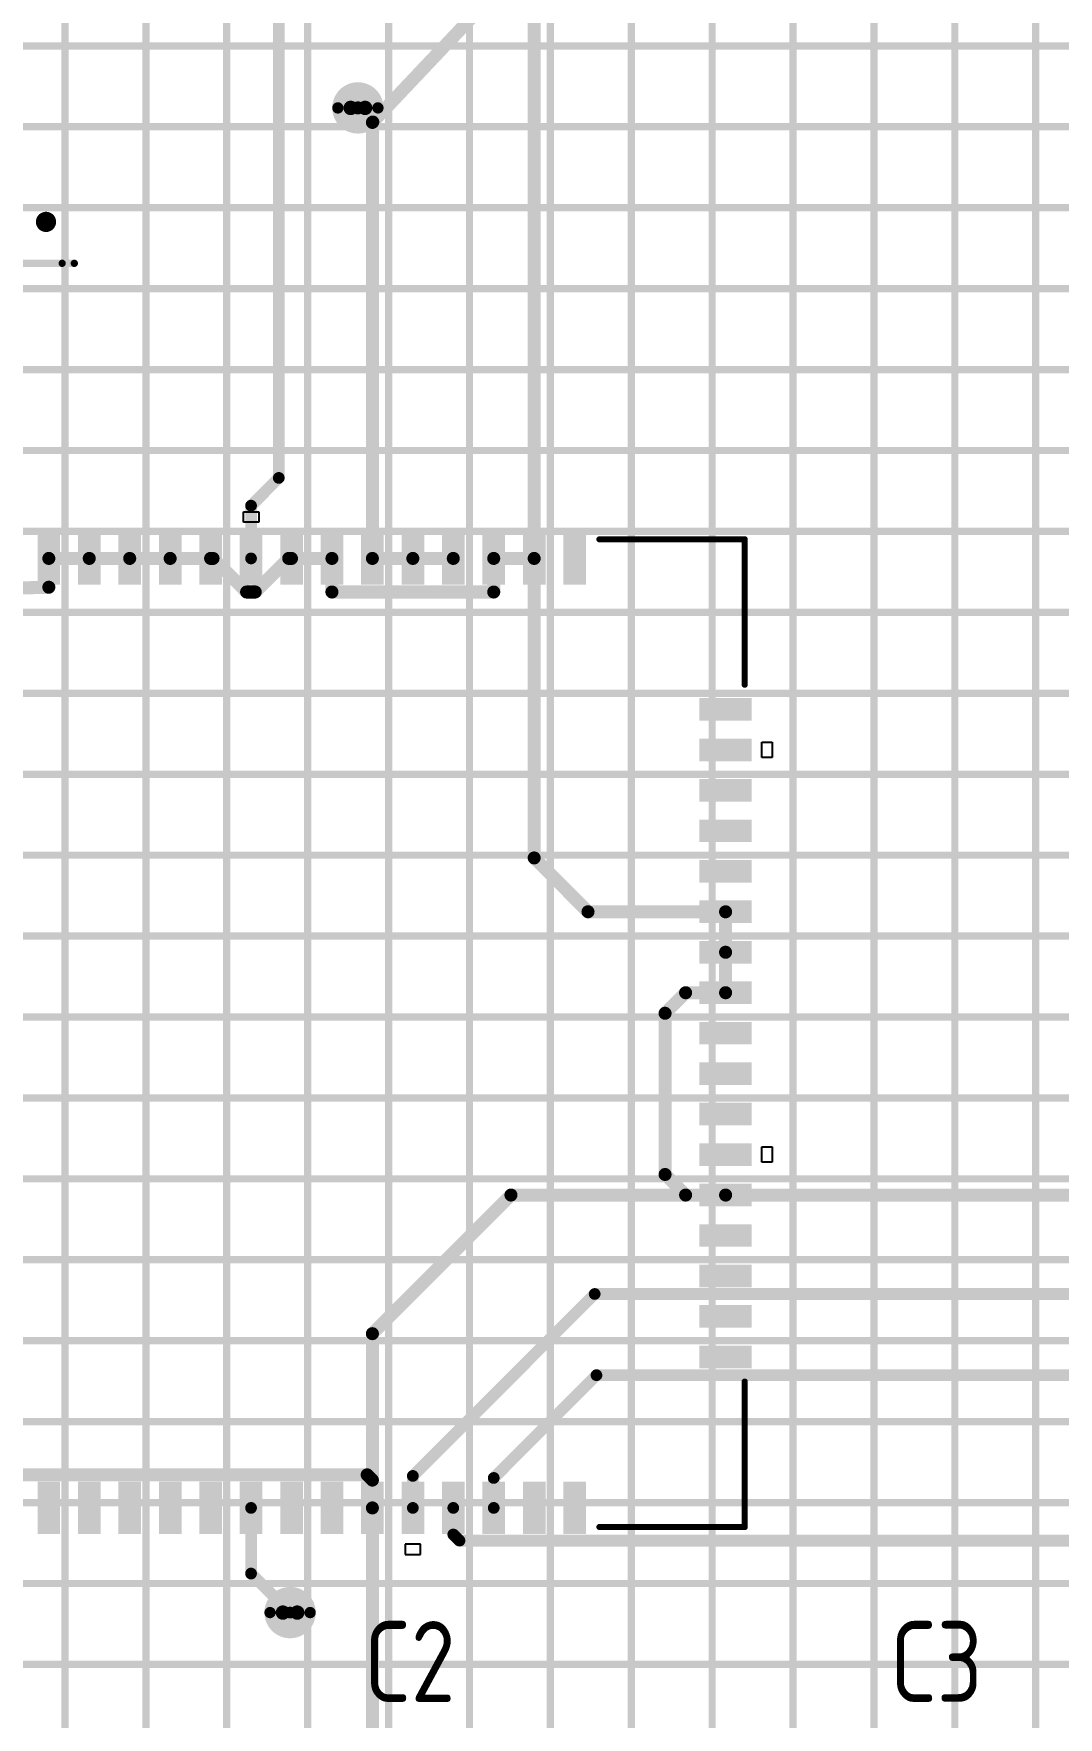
# Model space of a CAD drawing. Header units: millimetres. Extents: x 57 to 898, y 51 to 645.
# Drawn here: x 321.79 to 347.12, y 370.12 to 411.72 of the extents above; entities that cross this region are included whole.
import ezdxf

# ---------------------------------------------------------------- set-up
doc = ezdxf.new("R2010")
doc.units = ezdxf.units.MM
for name, color, linetype in [('Mechanical11', 56, 'Continuous'), ('Mechanical12', 56, 'Continuous'), ('Mechanical7', 56, 'Continuous'), ('Mechanical9', 56, 'Continuous')]:
    doc.layers.add(name, color=color, linetype=linetype)
doc.styles.add('GOST type A', font='gost.TTF', dxfattribs={"oblique": 15, "height": 0.2})

msp = doc.modelspace()

# ---------------------------------------------------------------- hatches: boundary and pattern name
at = {"layer": 'Mechanical12'}
for points in [[(322.445, 399.401), (321.885, 399.401), (321.885, 398.11), (322.445, 398.11)], [(322.445, 399.401), (321.885, 399.401), (321.885, 398.11), (322.445, 398.11)], [(323.445, 399.401), (322.885, 399.401), (322.885, 398.11), (323.445, 398.11)], [(323.445, 399.401), (322.885, 399.401), (322.885, 398.11), (323.445, 398.11)], [(324.445, 399.401), (323.885, 399.401), (323.885, 398.11), (324.445, 398.11)], [(324.445, 399.401), (323.885, 399.401), (323.885, 398.11), (324.445, 398.11)], [(325.445, 399.401), (324.885, 399.401), (324.885, 398.11), (325.445, 398.11)], [(325.445, 399.401), (324.885, 399.401), (324.885, 398.11), (325.445, 398.11)], [(326.445, 399.401), (325.885, 399.401), (325.885, 398.11), (326.445, 398.11)], [(326.445, 399.401), (325.885, 399.401), (325.885, 398.11), (326.445, 398.11)], [(327.445, 399.401), (326.885, 399.401), (326.885, 398.11), (327.445, 398.11)], [(327.445, 399.401), (326.885, 399.401), (326.885, 398.11), (327.445, 398.11)], [(328.445, 399.401), (327.885, 399.401), (327.885, 398.11), (328.445, 398.11)], [(328.445, 399.401), (327.885, 399.401), (327.885, 398.11), (328.445, 398.11)], [(329.445, 399.401), (328.885, 399.401), (328.885, 398.11), (329.445, 398.11)], [(329.445, 399.401), (328.885, 399.401), (328.885, 398.11), (329.445, 398.11)], [(330.445, 399.401), (329.885, 399.401), (329.885, 398.11), (330.445, 398.11)], [(330.445, 399.401), (329.885, 399.401), (329.885, 398.11), (330.445, 398.11)], [(331.445, 399.401), (330.885, 399.401), (330.885, 398.11), (331.445, 398.11)], [(331.445, 399.401), (330.885, 399.401), (330.885, 398.11), (331.445, 398.11)], [(332.445, 399.401), (331.885, 399.401), (331.885, 398.11), (332.445, 398.11)], [(332.445, 399.401), (331.885, 399.401), (331.885, 398.11), (332.445, 398.11)], [(333.445, 399.401), (332.885, 399.401), (332.885, 398.11), (333.445, 398.11)], [(333.445, 399.401), (332.885, 399.401), (332.885, 398.11), (333.445, 398.11)], [(334.445, 399.401), (333.885, 399.401), (333.885, 398.11), (334.445, 398.11)], [(334.445, 399.401), (333.885, 399.401), (333.885, 398.11), (334.445, 398.11)], [(335.445, 399.401), (334.885, 399.401), (334.885, 398.11), (335.445, 398.11)], [(335.445, 399.401), (334.885, 399.401), (334.885, 398.11), (335.445, 398.11)], [(338.252, 395.303), (338.252, 394.744), (339.542, 394.744), (339.542, 395.303)], [(338.252, 395.303), (338.252, 394.744), (339.542, 394.744), (339.542, 395.303)], [(338.252, 394.303), (338.252, 393.744), (339.542, 393.744), (339.542, 394.303)], [(338.252, 394.303), (338.252, 393.744), (339.542, 393.744), (339.542, 394.303)], [(338.252, 393.303), (338.252, 392.744), (339.542, 392.744), (339.542, 393.303)], [(338.252, 393.303), (338.252, 392.744), (339.542, 392.744), (339.542, 393.303)], [(338.252, 392.303), (338.252, 391.744), (339.542, 391.744), (339.542, 392.303)], [(338.252, 392.303), (338.252, 391.744), (339.542, 391.744), (339.542, 392.303)], [(338.252, 391.303), (338.252, 390.744), (339.542, 390.744), (339.542, 391.303)], [(338.252, 391.303), (338.252, 390.744), (339.542, 390.744), (339.542, 391.303)], [(338.252, 390.303), (338.252, 389.744), (339.542, 389.744), (339.542, 390.303)], [(338.252, 390.303), (338.252, 389.744), (339.542, 389.744), (339.542, 390.303)], [(338.252, 389.303), (338.252, 388.744), (339.542, 388.744), (339.542, 389.303)], [(338.252, 389.303), (338.252, 388.744), (339.542, 388.744), (339.542, 389.303)], [(338.252, 388.303), (338.252, 387.744), (339.542, 387.744), (339.542, 388.303)], [(338.252, 388.303), (338.252, 387.744), (339.542, 387.744), (339.542, 388.303)], [(338.252, 387.303), (338.252, 386.744), (339.542, 386.744), (339.542, 387.303)], [(338.252, 387.303), (338.252, 386.744), (339.542, 386.744), (339.542, 387.303)], [(338.252, 386.303), (338.252, 385.744), (339.542, 385.744), (339.542, 386.303)], [(338.252, 386.303), (338.252, 385.744), (339.542, 385.744), (339.542, 386.303)], [(338.252, 385.303), (338.252, 384.744), (339.542, 384.744), (339.542, 385.303)], [(338.252, 385.303), (338.252, 384.744), (339.542, 384.744), (339.542, 385.303)], [(338.252, 384.303), (338.252, 383.744), (339.542, 383.744), (339.542, 384.303)], [(338.252, 384.303), (338.252, 383.744), (339.542, 383.744), (339.542, 384.303)], [(338.252, 383.303), (338.252, 382.744), (339.542, 382.744), (339.542, 383.303)], [(338.252, 383.303), (338.252, 382.744), (339.542, 382.744), (339.542, 383.303)], [(338.252, 382.303), (338.252, 381.744), (339.542, 381.744), (339.542, 382.303)], [(338.252, 382.303), (338.252, 381.744), (339.542, 381.744), (339.542, 382.303)], [(338.252, 381.303), (338.252, 380.744), (339.542, 380.744), (339.542, 381.303)], [(338.252, 381.303), (338.252, 380.744), (339.542, 380.744), (339.542, 381.303)], [(338.252, 380.303), (338.252, 379.744), (339.542, 379.744), (339.542, 380.303)], [(338.252, 380.303), (338.252, 379.744), (339.542, 379.744), (339.542, 380.303)], [(338.252, 379.303), (338.252, 378.744), (339.542, 378.744), (339.542, 379.303)], [(338.252, 379.303), (338.252, 378.744), (339.542, 378.744), (339.542, 379.303)], [(322.445, 375.936), (321.885, 375.936), (321.885, 374.646), (322.445, 374.646)], [(322.445, 375.936), (321.885, 375.936), (321.885, 374.646), (322.445, 374.646)], [(323.445, 375.936), (322.885, 375.936), (322.885, 374.646), (323.445, 374.646)], [(323.445, 375.936), (322.885, 375.936), (322.885, 374.646), (323.445, 374.646)], [(324.445, 375.936), (323.885, 375.936), (323.885, 374.646), (324.445, 374.646)], [(324.445, 375.936), (323.885, 375.936), (323.885, 374.646), (324.445, 374.646)], [(325.445, 375.936), (324.885, 375.936), (324.885, 374.646), (325.445, 374.646)], [(325.445, 375.936), (324.885, 375.936), (324.885, 374.646), (325.445, 374.646)], [(326.445, 375.936), (325.885, 375.936), (325.885, 374.646), (326.445, 374.646)], [(326.445, 375.936), (325.885, 375.936), (325.885, 374.646), (326.445, 374.646)], [(327.445, 375.936), (326.885, 375.936), (326.885, 374.646), (327.445, 374.646)], [(327.445, 375.936), (326.885, 375.936), (326.885, 374.646), (327.445, 374.646)], [(328.445, 375.936), (327.885, 375.936), (327.885, 374.646), (328.445, 374.646)], [(328.445, 375.936), (327.885, 375.936), (327.885, 374.646), (328.445, 374.646)], [(329.445, 375.936), (328.885, 375.936), (328.885, 374.646), (329.445, 374.646)], [(329.445, 375.936), (328.885, 375.936), (328.885, 374.646), (329.445, 374.646)], [(330.445, 375.936), (329.885, 375.936), (329.885, 374.646), (330.445, 374.646)], [(330.445, 375.936), (329.885, 375.936), (329.885, 374.646), (330.445, 374.646)], [(331.445, 375.936), (330.885, 375.936), (330.885, 374.646), (331.445, 374.646)], [(331.445, 375.936), (330.885, 375.936), (330.885, 374.646), (331.445, 374.646)], [(332.445, 375.936), (331.885, 375.936), (331.885, 374.646), (332.445, 374.646)], [(332.445, 375.936), (331.885, 375.936), (331.885, 374.646), (332.445, 374.646)], [(333.445, 375.936), (332.885, 375.936), (332.885, 374.646), (333.445, 374.646)], [(333.445, 375.936), (332.885, 375.936), (332.885, 374.646), (333.445, 374.646)], [(334.445, 375.936), (333.885, 375.936), (333.885, 374.646), (334.445, 374.646)], [(334.445, 375.936), (333.885, 375.936), (333.885, 374.646), (334.445, 374.646)], [(335.445, 375.936), (334.885, 375.936), (334.885, 374.646), (335.445, 374.646)], [(335.445, 375.936), (334.885, 375.936), (334.885, 374.646), (335.445, 374.646)]]:
    msp.add_hatch(color=7, dxfattribs=at).paths.add_polyline_path(points)

# ---------------------------------------------------------------- linework, layer by layer
at = {"layer": 'Mechanical11', "color": 7}
for points, const_width in [([(329.984, 409.89, 1), (329.628, 409.89, 1)], 0.356), ([(329.539, 409.89, 1), (329.717, 409.89, 1)], 0.178), ([(329.895, 409.89, 1), (330.073, 409.89, 1)], 0.178), ([(328.308, 372.704, 1), (327.952, 372.704, 1)], 0.356), ([(327.863, 372.704, 1), (328.041, 372.704, 1)], 0.178), ([(328.219, 372.704, 1), (328.396, 372.704, 1)], 0.178)]:
    msp.add_lwpolyline(points, format="xyb", close=True, dxfattribs=dict(at, const_width=const_width))
at = {"layer": 'Mechanical12', "color": 7}
for p, q in [((326.974, 399.655), (326.974, 399.909)), ((326.974, 399.909), (327.355, 399.909)), ((327.355, 399.909), (327.355, 399.655)), ((327.355, 399.655), (326.974, 399.655)), ((339.796, 393.833), (339.796, 394.214)), ((339.796, 394.214), (340.05, 394.214)), ((340.05, 394.214), (340.05, 393.833)), ((340.05, 393.833), (339.796, 393.833)), ((339.796, 383.833), (339.796, 384.214)), ((339.796, 384.214), (340.05, 384.214)), ((340.05, 384.214), (340.05, 383.833)), ((340.05, 383.833), (339.796, 383.833)), ((331.355, 374.392), (330.974, 374.392)), ((330.974, 374.392), (330.974, 374.138)), ((330.974, 374.138), (331.355, 374.138)), ((331.355, 374.138), (331.355, 374.392))]:
    msp.add_line(p, q, dxfattribs=at)
for points, const_width in [([(327.85, 400.746), (327.85, 429.092)], 0.29), ([(330.174, 409.541), (336.512, 416.24)], 0.323), ([(334.165, 398.756), (334.165, 412.823)], 0.323), ([(329.806, 409.89), (330.165, 409.531)], 0.323), ([(330.165, 409.531), (330.174, 409.541)], 0.323), ([(330.165, 398.756), (330.165, 409.531)], 0.323), ([(327.165, 400.06), (327.85, 400.746)], 0.29), ([(327.165, 398.756), (327.165, 400.06)], 0.29), ([(335.777, 399.228), (339.369, 399.228)], 0.152), ([(339.369, 395.636), (339.369, 399.228)], 0.152), ([(322.165, 398.044), (322.165, 398.756)], 0.323), ([(322.165, 398.756), (323.165, 398.756)], 0.323), ([(323.165, 398.756), (324.165, 398.756)], 0.323), ([(324.165, 398.756), (325.165, 398.756)], 0.323), ([(325.165, 398.756), (326.165, 398.756)], 0.323), ([(326.165, 398.756), (326.225, 398.756)], 0.323), ([(326.225, 398.756), (327.054, 397.926)], 0.323), ([(327.266, 397.926), (328.096, 398.756)], 0.323), ([(328.096, 398.756), (328.165, 398.756)], 0.323), ([(328.165, 398.756), (329.165, 398.756)], 0.323), ([(329.165, 397.926), (329.165, 398.756)], 0.323), ([(330.165, 398.756), (331.165, 398.756)], 0.323), ([(331.165, 398.756), (332.165, 398.756)], 0.323), ([(333.165, 398.756), (334.165, 398.756)], 0.323), ([(333.165, 397.926), (333.165, 398.756)], 0.323), ([(334.165, 391.354), (334.165, 398.756)], 0.323), ([(316.966, 397.913), (322.165, 398.044)], 0.323), ([(327.054, 397.926), (327.266, 397.926)], 0.323), ([(329.165, 397.926), (333.165, 397.926)], 0.323), ([(334.165, 391.354), (335.496, 390.023)], 0.323), ([(335.496, 390.023), (338.897, 390.023)], 0.323), ([(338.897, 389.023), (338.897, 390.023)], 0.323), ([(338.897, 388.023), (338.897, 389.023)], 0.323), ([(337.401, 387.515), (337.909, 388.023)], 0.323), ([(337.909, 388.023), (338.897, 388.023)], 0.323), ([(337.401, 383.531), (337.401, 387.515)], 0.323), ([(337.401, 383.531), (337.909, 383.023)], 0.323), ([(330.165, 379.597), (333.591, 383.023)], 0.323), ([(333.591, 383.023), (337.909, 383.023)], 0.323), ([(337.909, 383.023), (338.897, 383.023)], 0.323), ([(338.897, 383.023), (349.618, 383.023)], 0.323), ([(331.165, 376.082), (335.661, 380.578)], 0.29), ([(335.661, 380.578), (351.803, 380.578)], 0.29), ([(330.165, 375.978), (330.165, 379.597)], 0.323), ([(333.165, 376.031), (335.705, 378.571)], 0.29), ([(335.705, 378.571), (352.311, 378.571)], 0.29), ([(339.369, 374.819), (339.369, 378.411)], 0.152), ([(319.165, 376.108), (330.035, 376.108)], 0.323), ([(330.035, 376.108), (330.165, 375.978)], 0.323), ([(331.165, 375.291), (331.165, 376.082)], 0.29), ([(333.165, 375.291), (333.165, 376.031)], 0.29), ([(330.165, 375.291), (330.165, 375.978)], 0.323), ([(327.165, 373.669), (327.165, 375.291)], 0.29), ([(330.165, 368.023), (330.165, 375.291)], 0.323), ([(332.165, 374.634), (332.165, 375.291)], 0.29), ([(332.165, 374.634), (332.317, 374.482)], 0.29), ([(332.317, 374.482), (355.282, 374.482)], 0.29), ([(335.777, 374.819), (339.369, 374.819)], 0.152), ([(327.165, 373.669), (328.13, 372.704)], 0.29)]:
    msp.add_lwpolyline(points, dxfattribs=dict(at, const_width=const_width))
for points, const_width in [([(330.301, 409.89, 1), (329.311, 409.89, 1)], 0.279), ([(329.241, 409.89, 1), (329.381, 409.89, 1)], 0.14), ([(329.725, 409.89, 1), (329.887, 409.89, 1)], 0.161), ([(330.232, 409.89, 1), (330.371, 409.89, 1)], 0.14), ([(330.084, 409.531, 1), (330.245, 409.531, 1)], 0.161), ([(330.084, 409.531, 1), (330.245, 409.531, 1)], 0.161), ([(330.084, 409.531, 1), (330.245, 409.531, 1)], 0.161), ([(330.094, 409.541, 1), (330.255, 409.541, 1)], 0.161), ([(330.094, 409.541, 1), (330.255, 409.541, 1)], 0.161), ([(322.22, 407.073, 1), (321.97, 407.073, 1)], 0.25), ([(321.907, 407.073, 1), (322.032, 407.073, 1)], 0.125), ([(322.157, 407.073, 1), (322.282, 407.073, 1)], 0.125), ([(327.778, 400.746, 1), (327.923, 400.746, 1)], 0.145), ([(327.778, 400.746, 1), (327.923, 400.746, 1)], 0.145), ([(327.092, 400.06, 1), (327.237, 400.06, 1)], 0.145), ([(327.092, 400.06, 1), (327.237, 400.06, 1)], 0.145), ([(335.739, 399.228, 1), (335.815, 399.228, 1)], 0.0762), ([(339.331, 399.228, 1), (339.408, 399.228, 1)], 0.0762), ([(339.331, 399.228, 1), (339.408, 399.228, 1)], 0.0762), ([(322.084, 398.756, 1), (322.245, 398.756, 1)], 0.161), ([(322.084, 398.756, 1), (322.245, 398.756, 1)], 0.161), ([(323.084, 398.756, 1), (323.245, 398.756, 1)], 0.161), ([(323.084, 398.756, 1), (323.245, 398.756, 1)], 0.161), ([(324.084, 398.756, 1), (324.245, 398.756, 1)], 0.161), ([(324.084, 398.756, 1), (324.245, 398.756, 1)], 0.161), ([(325.084, 398.756, 1), (325.245, 398.756, 1)], 0.161), ([(325.084, 398.756, 1), (325.245, 398.756, 1)], 0.161), ([(326.084, 398.756, 1), (326.245, 398.756, 1)], 0.161), ([(326.084, 398.756, 1), (326.245, 398.756, 1)], 0.161), ([(326.144, 398.756, 1), (326.305, 398.756, 1)], 0.161), ([(326.144, 398.756, 1), (326.305, 398.756, 1)], 0.161), ([(327.092, 398.756, 1), (327.237, 398.756, 1)], 0.145), ([(328.015, 398.756, 1), (328.176, 398.756, 1)], 0.161), ([(328.015, 398.756, 1), (328.176, 398.756, 1)], 0.161), ([(328.084, 398.756, 1), (328.245, 398.756, 1)], 0.161), ([(328.084, 398.756, 1), (328.245, 398.756, 1)], 0.161), ([(329.084, 398.756, 1), (329.245, 398.756, 1)], 0.161), ([(329.084, 398.756, 1), (329.245, 398.756, 1)], 0.161), ([(330.084, 398.756, 1), (330.245, 398.756, 1)], 0.161), ([(330.084, 398.756, 1), (330.245, 398.756, 1)], 0.161), ([(331.084, 398.756, 1), (331.245, 398.756, 1)], 0.161), ([(331.084, 398.756, 1), (331.245, 398.756, 1)], 0.161), ([(332.084, 398.756, 1), (332.245, 398.756, 1)], 0.161), ([(333.084, 398.756, 1), (333.245, 398.756, 1)], 0.161), ([(333.084, 398.756, 1), (333.245, 398.756, 1)], 0.161), ([(334.084, 398.756, 1), (334.245, 398.756, 1)], 0.161), ([(334.084, 398.756, 1), (334.245, 398.756, 1)], 0.161), ([(334.084, 398.756, 1), (334.245, 398.756, 1)], 0.161), ([(322.084, 398.044, 1), (322.245, 398.044, 1)], 0.161), ([(322.084, 398.044, 1), (322.245, 398.044, 1)], 0.161), ([(326.974, 397.926, 1), (327.135, 397.926, 1)], 0.161), ([(326.974, 397.926, 1), (327.135, 397.926, 1)], 0.161), ([(327.185, 397.926, 1), (327.347, 397.926, 1)], 0.161), ([(327.185, 397.926, 1), (327.347, 397.926, 1)], 0.161), ([(329.084, 397.926, 1), (329.245, 397.926, 1)], 0.161), ([(329.084, 397.926, 1), (329.245, 397.926, 1)], 0.161), ([(333.084, 397.926, 1), (333.245, 397.926, 1)], 0.161), ([(333.084, 397.926, 1), (333.245, 397.926, 1)], 0.161), ([(339.331, 395.636, 1), (339.408, 395.636, 1)], 0.0762), ([(334.084, 391.354, 1), (334.245, 391.354, 1)], 0.161), ([(334.084, 391.354, 1), (334.245, 391.354, 1)], 0.161), ([(335.415, 390.023, 1), (335.576, 390.023, 1)], 0.161), ([(335.415, 390.023, 1), (335.576, 390.023, 1)], 0.161), ([(338.816, 390.023, 1), (338.978, 390.023, 1)], 0.161), ([(338.816, 390.023, 1), (338.978, 390.023, 1)], 0.161), ([(338.816, 389.023, 1), (338.978, 389.023, 1)], 0.161), ([(338.816, 389.023, 1), (338.978, 389.023, 1)], 0.161), ([(337.828, 388.023, 1), (337.989, 388.023, 1)], 0.161), ([(337.828, 388.023, 1), (337.989, 388.023, 1)], 0.161), ([(338.816, 388.023, 1), (338.978, 388.023, 1)], 0.161), ([(338.816, 388.023, 1), (338.978, 388.023, 1)], 0.161), ([(337.32, 387.515, 1), (337.481, 387.515, 1)], 0.161), ([(337.32, 387.515, 1), (337.481, 387.515, 1)], 0.161), ([(337.32, 383.531, 1), (337.481, 383.531, 1)], 0.161), ([(337.32, 383.531, 1), (337.481, 383.531, 1)], 0.161), ([(333.51, 383.023, 1), (333.671, 383.023, 1)], 0.161), ([(333.51, 383.023, 1), (333.671, 383.023, 1)], 0.161), ([(337.828, 383.023, 1), (337.989, 383.023, 1)], 0.161), ([(337.828, 383.023, 1), (337.989, 383.023, 1)], 0.161), ([(337.828, 383.023, 1), (337.989, 383.023, 1)], 0.161), ([(338.816, 383.023, 1), (338.978, 383.023, 1)], 0.161), ([(338.816, 383.023, 1), (338.978, 383.023, 1)], 0.161), ([(335.588, 380.578, 1), (335.733, 380.578, 1)], 0.145), ([(335.588, 380.578, 1), (335.733, 380.578, 1)], 0.145), ([(330.084, 379.597, 1), (330.245, 379.597, 1)], 0.161), ([(330.084, 379.597, 1), (330.245, 379.597, 1)], 0.161), ([(335.632, 378.571, 1), (335.777, 378.571, 1)], 0.145), ([(335.632, 378.571, 1), (335.777, 378.571, 1)], 0.145), ([(339.331, 378.411, 1), (339.408, 378.411, 1)], 0.0762), ([(329.954, 376.108, 1), (330.115, 376.108, 1)], 0.161), ([(329.954, 376.108, 1), (330.115, 376.108, 1)], 0.161), ([(331.092, 376.082, 1), (331.237, 376.082, 1)], 0.145), ([(331.092, 376.082, 1), (331.237, 376.082, 1)], 0.145), ([(333.092, 376.031, 1), (333.237, 376.031, 1)], 0.145), ([(333.092, 376.031, 1), (333.237, 376.031, 1)], 0.145), ([(330.084, 375.978, 1), (330.245, 375.978, 1)], 0.161), ([(330.084, 375.978, 1), (330.245, 375.978, 1)], 0.161), ([(330.084, 375.978, 1), (330.245, 375.978, 1)], 0.161), ([(327.092, 375.291, 1), (327.237, 375.291, 1)], 0.145), ([(330.084, 375.291, 1), (330.245, 375.291, 1)], 0.161), ([(330.084, 375.291, 1), (330.245, 375.291, 1)], 0.161), ([(331.092, 375.291, 1), (331.237, 375.291, 1)], 0.145), ([(332.092, 375.291, 1), (332.237, 375.291, 1)], 0.145), ([(333.092, 375.291, 1), (333.237, 375.291, 1)], 0.145), ([(332.092, 374.634, 1), (332.237, 374.634, 1)], 0.145), ([(332.092, 374.634, 1), (332.237, 374.634, 1)], 0.145), ([(332.245, 374.482, 1), (332.39, 374.482, 1)], 0.145), ([(332.245, 374.482, 1), (332.39, 374.482, 1)], 0.145), ([(335.739, 374.819, 1), (335.815, 374.819, 1)], 0.0762), ([(339.331, 374.819, 1), (339.408, 374.819, 1)], 0.0762), ([(339.331, 374.819, 1), (339.408, 374.819, 1)], 0.0762), ([(327.092, 373.669, 1), (327.237, 373.669, 1)], 0.145), ([(327.092, 373.669, 1), (327.237, 373.669, 1)], 0.145), ([(328.625, 372.704, 1), (327.634, 372.704, 1)], 0.279), ([(327.565, 372.704, 1), (327.704, 372.704, 1)], 0.14), ([(328.057, 372.704, 1), (328.202, 372.704, 1)], 0.145), ([(328.555, 372.704, 1), (328.695, 372.704, 1)], 0.14)]:
    msp.add_lwpolyline(points, format="xyb", close=True, dxfattribs=dict(at, const_width=const_width))
at = {"layer": 'Mechanical7', "color": 7, "const_width": 0.18}
for points in [[(317.695, 406.049), (322.795, 406.049)], [(317.995, 406.049), (322.495, 406.049)]]:
    msp.add_lwpolyline(points, dxfattribs=at)
at = {"layer": 'Mechanical7', "color": 7, "const_width": 0.09}
for points in [[(322.45, 406.049, 1), (322.54, 406.049, 1)], [(322.75, 406.049, 1), (322.84, 406.049, 1)]]:
    msp.add_lwpolyline(points, format="xyb", close=True, dxfattribs=at)
at = {"layer": 'Mechanical9', "color": 7, "const_width": 0.18}
for points in [[(322.565, 337.423), (322.565, 518.023)], [(324.565, 337.423), (324.565, 518.023)], [(326.565, 337.423), (326.565, 518.023)], [(328.565, 337.423), (328.565, 518.023)], [(330.565, 337.423), (330.565, 518.023)], [(332.565, 337.423), (332.565, 518.023)], [(334.565, 337.423), (334.565, 518.023)], [(336.565, 337.423), (336.565, 518.023)], [(338.565, 337.423), (338.565, 518.023)], [(340.565, 337.423), (340.565, 518.023)], [(342.565, 337.423), (342.565, 518.023)], [(344.565, 337.423), (344.565, 518.023)], [(346.565, 337.423), (346.565, 518.023)], [(252.565, 411.423), (373.665, 411.423)], [(252.565, 409.423), (373.665, 409.423)], [(252.565, 407.423), (373.665, 407.423)], [(252.565, 405.423), (373.665, 405.423)], [(252.565, 403.423), (373.665, 403.423)], [(252.565, 401.423), (373.665, 401.423)], [(252.565, 399.423), (373.665, 399.423)], [(252.565, 397.423), (373.665, 397.423)], [(252.565, 395.423), (373.665, 395.423)], [(252.565, 393.423), (373.665, 393.423)], [(252.565, 391.423), (373.665, 391.423)], [(252.565, 389.423), (373.665, 389.423)], [(252.565, 387.423), (373.665, 387.423)], [(252.565, 385.423), (373.665, 385.423)], [(252.565, 383.423), (373.665, 383.423)], [(252.565, 381.423), (373.665, 381.423)], [(252.565, 379.423), (373.665, 379.423)], [(252.565, 377.423), (373.665, 377.423)], [(252.565, 375.423), (373.665, 375.423)], [(252.565, 373.423), (373.665, 373.423)], [(252.565, 371.423), (373.665, 371.423)]]:
    msp.add_lwpolyline(points, dxfattribs=at)

# ---------------------------------------------------------------- texts
at = {"layer": 'Mechanical7', "color": 7, "style": 'GOST type A'}
for s, p in [('C2', (329.959, 370.494)), ('C3', (342.963, 370.494))]:
    msp.add_text(s, height=2, dxfattribs=at).set_placement(p)

doc.saveas('drawing.dxf')
